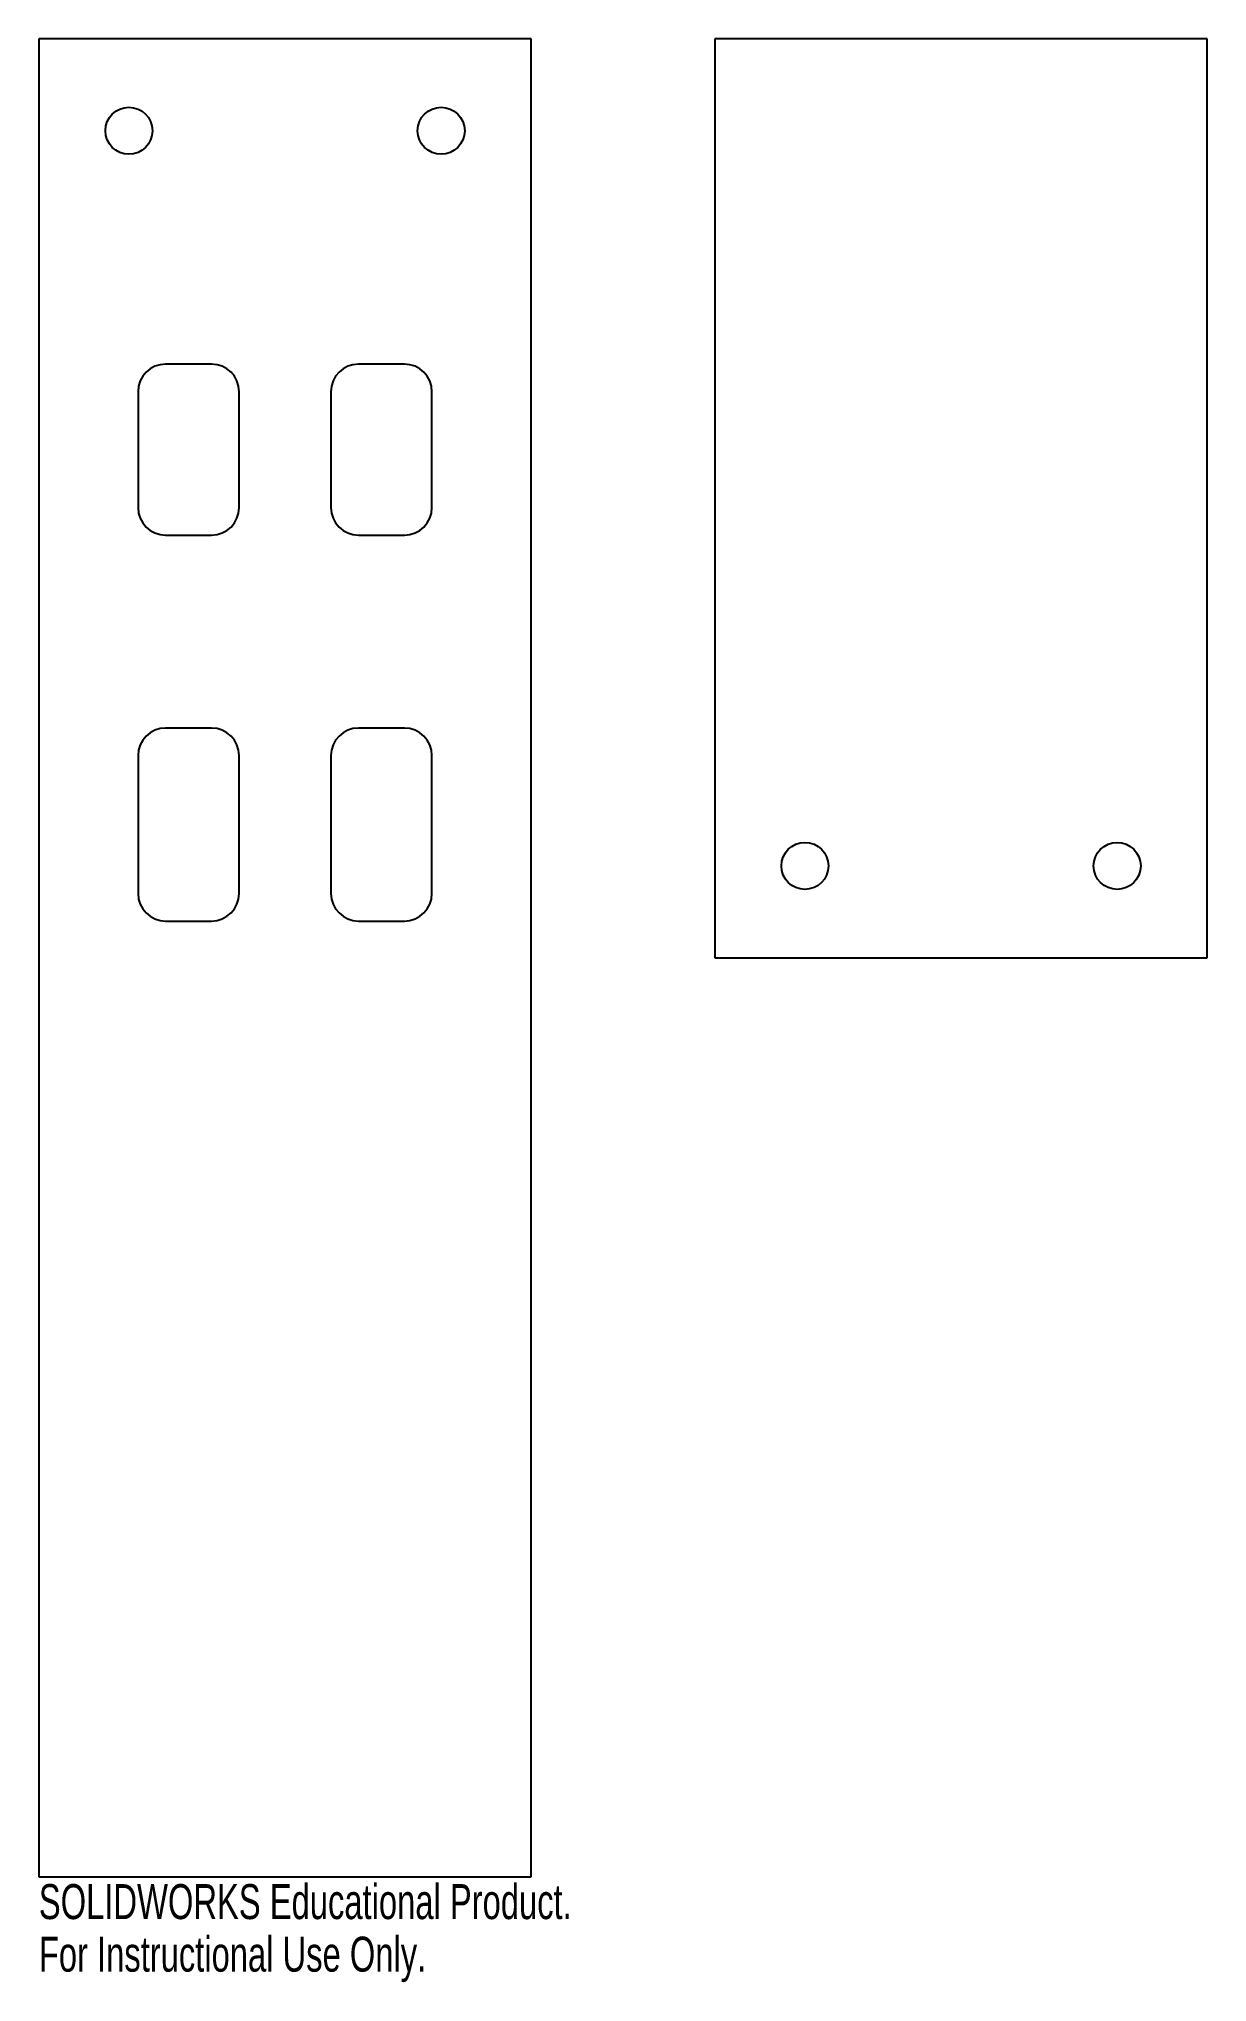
# Model space of a CAD drawing. Header units: inches. Extents: x -5.3 to 1.1, y -7.4 to 3.1.
import ezdxf

# ---------------------------------------------------------------- set-up
doc = ezdxf.new("R2010")
doc.units = ezdxf.units.IN
doc.header["$MEASUREMENT"] = 0
doc.styles.add('SLDTEXTSTYLE0', font='TXT', dxfattribs={"width": 0.7})

msp = doc.modelspace()

# ---------------------------------------------------------------- linework, layer by layer
at = {"color": 7, "linetype": 'Continuous', "lineweight": 25}
for p, q in [((-5.272, 3.135), (-5.272, -6.865)), ((-2.592, 3.135), (-5.272, 3.135)), ((-2.592, -6.865), (-2.592, 3.135)), ((-1.592, 3.135), (-1.592, -1.865)), ((1.088, 3.135), (-1.592, 3.135)), ((1.088, -1.865), (1.088, 3.135)), ((-4.332, 1.365), (-4.582, 1.365)), ((-3.282, 1.365), (-3.532, 1.365)), ((-4.732, 1.215), (-4.732, 0.585)), ((-4.182, 0.585), (-4.182, 1.215)), ((-3.682, 1.215), (-3.682, 0.585)), ((-3.132, 0.585), (-3.132, 1.215)), ((-4.582, 0.435), (-4.332, 0.435)), ((-3.532, 0.435), (-3.282, 0.435)), ((-4.332, -0.615), (-4.582, -0.615)), ((-3.282, -0.615), (-3.532, -0.615)), ((-4.732, -0.765), (-4.732, -1.515)), ((-4.182, -1.515), (-4.182, -0.765)), ((-3.682, -0.765), (-3.682, -1.515)), ((-3.132, -1.515), (-3.132, -0.765)), ((-4.582, -1.665), (-4.332, -1.665)), ((-3.532, -1.665), (-3.282, -1.665)), ((-1.592, -1.865), (1.088, -1.865)), ((-5.272, -6.865), (-2.592, -6.865))]:
    msp.add_line(p, q, dxfattribs=at)
for centre in [(-4.782, 2.635), (-4.782, 2.635), (-3.082, 2.635), (-3.082, 2.635), (-1.102, -1.365), (-1.102, -1.365), (0.598, -1.365), (0.598, -1.365)]:
    msp.add_circle(centre, 0.128, dxfattribs=at)
for centre, start, end in [((-4.582, 1.215), 90, 180), ((-4.332, 1.215), 0, 90), ((-3.532, 1.215), 90, 180), ((-3.282, 1.215), 0, 90), ((-4.582, 0.585), 180, 270), ((-4.332, 0.585), 270, 0), ((-3.532, 0.585), 180, 270), ((-3.282, 0.585), 270, 0), ((-4.582, -0.765), 90, 180), ((-4.332, -0.765), 0, 90), ((-3.532, -0.765), 90, 180), ((-3.282, -0.765), 0, 90), ((-4.582, -1.515), 180, 270), ((-4.332, -1.515), 270, 0), ((-3.532, -1.515), 180, 270), ((-3.282, -1.515), 270, 0)]:
    msp.add_arc(centre, 0.15, start, end, dxfattribs=at)

# ---------------------------------------------------------------- texts
at = {"color": 7, "linetype": 'Continuous', "char_height": 0.1903, "attachment_point": 1, "style": 'SLDTEXTSTYLE0'}
for s, insert in [('SOLIDWORKS Educational Product.', (-5.272, -6.905)), ('For Instructional Use Only.', (-5.272, -7.191))]:
    msp.add_mtext(s, dxfattribs=dict(at, insert=insert))

doc.saveas('drawing.dxf')
